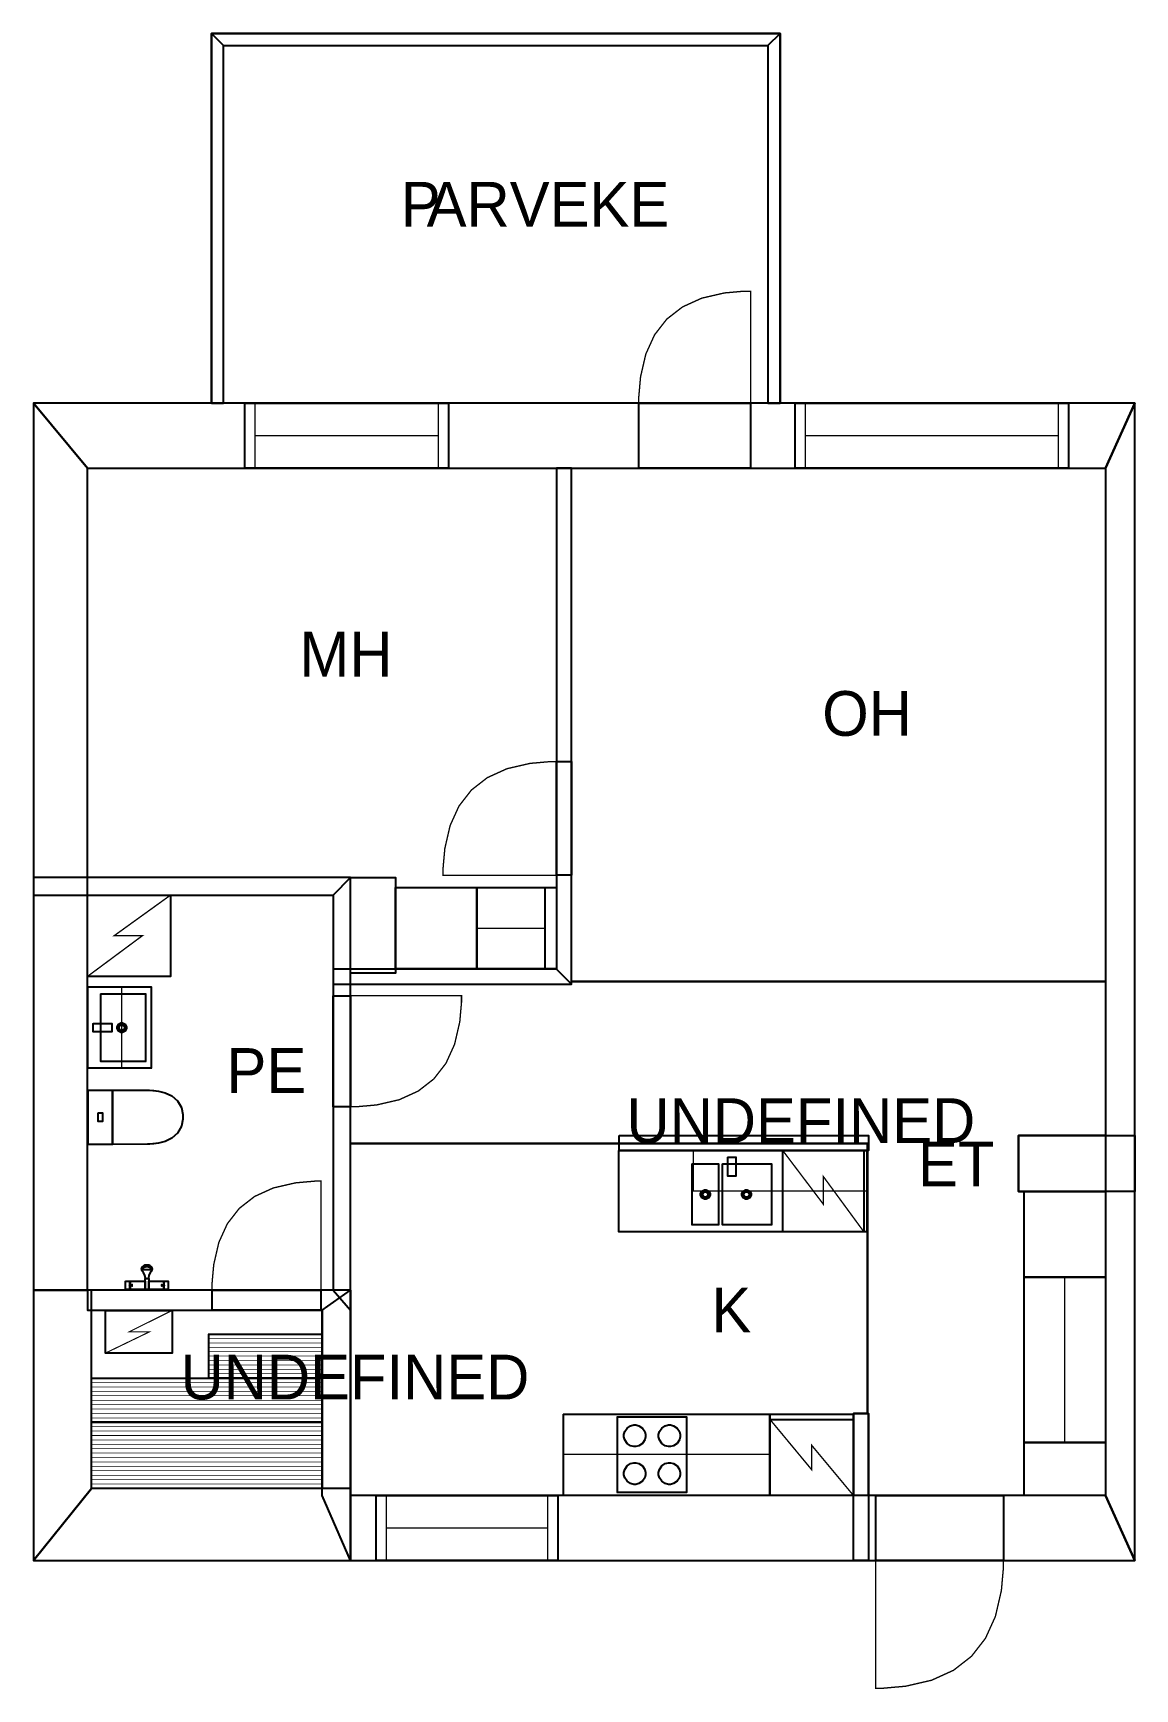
# Model space of a CAD drawing. Extents: x 2.2 to 10.7, y 0 to 12.7.
import ezdxf

# ---------------------------------------------------------------- set-up
doc = ezdxf.new("R2010")
doc.units = 0
doc.layers.get('0').update_dxf_attribs({"linetype": 'CONTINUOUS'})

msp = doc.modelspace()

# ---------------------------------------------------------------- linework, layer by layer
at = {"color": 0}
for points, const_width in [([(3.68614, 9.88542), (3.68614, 12.6328), (3.59239, 12.7266), (3.59239, 9.88542), (3.68614, 9.88542)], 0.00208), ([(7.87104, 12.6328), (7.87104, 9.88542), (7.96479, 9.88542), (7.96479, 12.7266), (7.87104, 12.6328)], 0.00208), ([(3.68614, 12.6328), (7.87104, 12.6328), (7.96479, 12.7266), (3.59239, 12.7266), (3.68614, 12.6328)], 0.00208), ([(3.59239, 12.7266), (7.96479, 12.7266), (7.96479, 9.88542), (3.59239, 9.88542), (3.59239, 12.7266)], 0.00208), ([(6.87815, 9.88542), (6.87815, 9.93582), (6.89154, 10.087), (6.93186, 10.2616), (6.99903, 10.4094), (7.09304, 10.5303), (7.21397, 10.6243), (7.36171, 10.6915), (7.53635, 10.7318), (7.6875, 10.7452), (7.7379, 10.7452), (7.7379, 9.88542), (6.87815, 9.88542)], 0.01042), ([(10.6903, 9.88542), (2.22385, 9.88542), (2.63917, 9.38542), (10.4654, 9.38542), (10.6903, 9.88542)], 0.00208), ([(2.22385, 9.88542), (2.22385, 3.06603), (2.63917, 3.06603), (2.63917, 9.38542), (2.22385, 9.88542)], 0.00208), ([(3.84831, 9.88542), (5.4145, 9.88542), (5.4145, 9.38542), (3.84831, 9.38542), (3.84831, 9.88542)], 0.01042), ([(3.84831, 9.88542), (5.4145, 9.88542), (5.4145, 9.38542), (3.84831, 9.38542), (3.84831, 9.88542)], 0.01042), ([(6.87815, 9.88542), (7.73801, 9.88542), (7.73801, 9.38542), (6.87815, 9.38542), (6.87815, 9.88542)], 0.01042), ([(6.87815, 9.88542), (7.73801, 9.88542), (7.73801, 9.38542), (6.87815, 9.38542), (6.87815, 9.88542)], 0.01042), ([(8.07915, 9.88542), (10.1809, 9.88542), (10.1809, 9.38542), (8.07915, 9.38542), (8.07915, 9.88542)], 0.01042), ([(8.07915, 9.88542), (10.1809, 9.88542), (10.1809, 9.38542), (8.07915, 9.38542), (8.07915, 9.88542)], 0.01042), ([(10.6903, 0.98665), (10.6903, 9.88542), (10.4654, 9.38542), (10.4654, 1.48665), (10.6903, 0.98665)], 0.00208), ([(6.36094, 5.41906), (6.36094, 9.38542), (6.24636, 9.38542), (6.24636, 5.53364), (6.36094, 5.41906)], 0.00208), ([(6.24636, 7.12885), (6.19515, 7.12885), (6.04167, 7.11524), (5.86426, 7.07428), (5.71414, 7.00608), (5.59136, 6.91054), (5.49582, 6.78771), (5.42757, 6.63764), (5.38667, 6.46024), (5.37304, 6.30675), (5.37304, 6.25553), (6.24636, 6.25553), (6.24636, 7.12885)], 0.01042), ([(6.24636, 7.12885), (6.36094, 7.12885), (6.36094, 6.25553), (6.24636, 6.25553), (6.24636, 7.12885)], 0.01042), ([(6.24636, 7.12885), (6.36094, 7.12885), (6.36094, 6.25553), (6.24636, 6.25553), (6.24636, 7.12885)], 0.01042), ([(2.22385, 6.10303), (4.5275, 6.10303), (4.66292, 6.23844), (2.22385, 6.23844), (2.22385, 6.10303)], 0.00208), ([(4.5275, 6.10303), (4.5275, 3.06603), (4.66292, 2.91103), (4.66292, 6.23844), (4.5275, 6.10303)], 0.00208), ([(5.00863, 6.16092), (5.63363, 6.16092), (5.63363, 5.53592), (5.00863, 5.53592), (5.00863, 6.16092)], 0.01042), ([(5.63368, 6.16092), (6.15474, 6.16092), (6.15474, 5.53592), (5.63368, 5.53592), (5.63368, 6.16092)], 0.01042), ([(6.15761, 6.16092), (6.24631, 6.16092), (6.24631, 5.53592), (6.15761, 5.53592), (6.15761, 6.16092)], 0.00887), ([(2.64019, 6.10297), (2.64019, 5.47797), (3.27701, 5.47797), (3.27701, 6.10297), (2.64019, 6.10297)], 0.01042), ([(4.5275, 5.41906), (6.36094, 5.41906), (6.24636, 5.53364), (4.5275, 5.53364), (4.5275, 5.41906)], 0.00208), ([(2.64144, 5.39638), (2.64144, 4.77138), (3.12967, 4.77138), (3.12967, 5.39638), (2.64144, 5.39638)], 0.01042), ([(2.64372, 5.39638), (2.64372, 4.77138), (2.90289, 4.77138), (2.90289, 5.39638), (2.64372, 5.39638)], 0.01042), ([(2.74251, 5.34429), (2.74251, 4.82346), (3.08653, 4.82346), (3.08653, 5.34429), (2.74251, 5.34429)], 0.01042), ([(4.5275, 5.32856), (4.66292, 5.32856), (4.66292, 4.47635), (4.5275, 4.47635), (4.5275, 5.32856)], 0.01042), ([(4.5275, 5.32856), (4.66292, 5.32856), (4.66292, 4.47635), (4.5275, 4.47635), (4.5275, 5.32856)], 0.01042), ([(4.66292, 4.47635), (4.71283, 4.47635), (4.86263, 4.48969), (5.03575, 4.52962), (5.18218, 4.59619), (5.30203, 4.6894), (5.39524, 4.80925), (5.46181, 4.95574), (5.50174, 5.12885), (5.51508, 5.27865), (5.51508, 5.32856), (4.66292, 5.32856), (4.66292, 4.47635)], 0.01042), ([(2.68218, 5.11513), (2.68218, 5.05263), (2.82801, 5.05263), (2.82801, 5.11513), (2.68218, 5.11513)], 0.01042), ([(2.90349, 5.12033), (2.90989, 5.12033), (2.92925, 5.10969), (2.93994, 5.09033), (2.93994, 5.08388), (2.93994, 5.07747), (2.92925, 5.05811), (2.90989, 5.04742), (2.90349, 5.04742), (2.89703, 5.04742), (2.87765, 5.05811), (2.86703, 5.07747), (2.86703, 5.08388), (2.86703, 5.09033), (2.87765, 5.10969), (2.89703, 5.12033), (2.90349, 5.12033)], 0.00833), ([(2.90349, 5.10471), (2.90713, 5.10471), (2.91818, 5.09864), (2.92432, 5.08757), (2.92432, 5.08388), (2.92432, 5.08024), (2.91818, 5.06917), (2.90713, 5.06304), (2.90349, 5.06304), (2.89979, 5.06304), (2.88872, 5.06917), (2.88265, 5.08024), (2.88265, 5.08388), (2.88265, 5.08757), (2.88872, 5.09864), (2.89979, 5.10471), (2.90349, 5.10471)], 0.00833), ([(2.64438, 4.60335), (2.64438, 4.18679), (2.83165, 4.18679), (2.83165, 4.60335), (2.64438, 4.60335)], 0.01042), ([(3.09999, 4.60335), (3.09999, 4.60335), (3.11171, 4.60346), (3.14268, 4.60183), (3.18653, 4.59571), (3.23676, 4.58231), (3.28694, 4.55875), (3.33078, 4.52229), (3.36176, 4.47011), (3.37354, 4.41704), (3.37354, 4.39936), (3.37354, 4.38108), (3.36176, 4.32622), (3.33078, 4.27219), (3.28694, 4.23438), (3.23676, 4.2099), (3.18653, 4.1959), (3.14268, 4.18951), (3.11171, 4.18778), (3.09999, 4.18782), (3.09999, 4.18782), (2.83165, 4.18679), (2.83165, 4.60335), (3.09999, 4.60335)], 0.01042), ([(2.72222, 4.42822), (2.72222, 4.36199), (2.75379, 4.36199), (2.75379, 4.42822), (2.72222, 4.42822)], 0.01042), ([(6.72592, 4.2545), (8.64344, 4.2545), (8.64344, 4.13992), (6.72592, 4.13992), (6.72592, 4.2545)], 0.00208), ([(9.79665, 4.2545), (10.6903, 4.2545), (10.6903, 3.82383), (9.79665, 3.82383), (9.79665, 4.2545)], 0.00208), ([(6.72499, 4.13992), (8.62999, 4.13992), (8.62999, 3.51492), (6.72499, 3.51492), (6.72499, 4.13992)], 0.01042), ([(7.29699, 4.13992), (8.62999, 4.13992), (8.62999, 3.82742), (7.29699, 3.82742), (7.29699, 4.13992)], 0.01042), ([(7.56282, 4.08892), (7.62532, 4.08892), (7.62532, 3.94308), (7.56282, 3.94308), (7.56282, 4.08892)], 0.01042), ([(7.98421, 4.13992), (8.60921, 4.13992), (8.60921, 3.51492), (7.98421, 3.51492), (7.98421, 4.13992)], 0.01042), ([(7.28771, 4.03683), (7.49149, 4.03683), (7.49149, 3.56808), (7.28771, 3.56808), (7.28771, 4.03683)], 0.01042), ([(7.52208, 4.03575), (7.89908, 4.03575), (7.89908, 3.567), (7.52208, 3.567), (7.52208, 4.03575)], 0.01042), ([(3.597, 3.06603), (3.597, 3.11513), (3.61008, 3.26243), (3.64936, 3.43261), (3.71479, 3.57661), (3.80643, 3.69444), (3.92421, 3.78608), (4.06819, 3.85151), (4.23839, 3.89079), (4.38569, 3.90386), (4.43479, 3.90386), (4.43479, 3.06603), (3.597, 3.06603)], 0.01042), ([(7.42611, 3.80138), (7.42611, 3.79497), (7.41542, 3.77561), (7.39606, 3.76492), (7.38965, 3.76492), (7.38319, 3.76492), (7.36382, 3.77561), (7.35319, 3.79497), (7.35319, 3.80138), (7.35319, 3.80783), (7.36382, 3.82721), (7.38319, 3.83783), (7.38965, 3.83783), (7.39606, 3.83783), (7.41542, 3.82721), (7.42611, 3.80783), (7.42611, 3.80138)], 0.00833), ([(7.41049, 3.80138), (7.41049, 3.79775), (7.40435, 3.78668), (7.39328, 3.78054), (7.38965, 3.78054), (7.38596, 3.78054), (7.37489, 3.78668), (7.36882, 3.79775), (7.36882, 3.80138), (7.36882, 3.80507), (7.37489, 3.81614), (7.38596, 3.82221), (7.38965, 3.82221), (7.39328, 3.82221), (7.40435, 3.81614), (7.41049, 3.80507), (7.41049, 3.80138)], 0.00833), ([(7.74192, 3.80138), (7.74192, 3.79497), (7.73122, 3.77561), (7.71186, 3.76492), (7.70546, 3.76492), (7.699, 3.76492), (7.67964, 3.77561), (7.669, 3.79497), (7.669, 3.80138), (7.669, 3.80783), (7.67964, 3.82721), (7.699, 3.83783), (7.70546, 3.83783), (7.71186, 3.83783), (7.73122, 3.82721), (7.74192, 3.80783), (7.74192, 3.80138)], 0.00833), ([(7.72629, 3.80138), (7.72629, 3.79775), (7.72017, 3.78668), (7.7091, 3.78054), (7.70546, 3.78054), (7.70176, 3.78054), (7.69069, 3.78668), (7.68463, 3.79775), (7.68463, 3.80138), (7.68463, 3.80507), (7.69069, 3.81614), (7.70176, 3.82221), (7.70546, 3.82221), (7.7091, 3.82221), (7.72017, 3.81614), (7.72629, 3.80507), (7.72629, 3.80138)], 0.00833), ([(9.84039, 3.82389), (9.84039, 3.16536), (10.4654, 3.16536), (10.4654, 3.82389), (9.84039, 3.82389)], 0.01042), ([(2.22385, 3.06603), (2.22385, 0.98665), (2.67008, 1.54075), (2.67008, 3.06603), (2.22385, 3.06603)], 0.00208), ([(4.66292, 3.06603), (2.63917, 3.06603), (2.63917, 2.91103), (4.4451, 2.91103), (4.66292, 3.06603)], 0.00208), ([(2.9311, 3.13476), (2.96653, 3.13476), (2.96653, 3.07124), (2.9311, 3.07124), (2.9311, 3.13476)], 0.01042), ([(2.96653, 3.10351), (2.96972, 3.10232), (2.97939, 3.09847), (2.98215, 3.09728), (2.98215, 3.09728), (2.98215, 3.09874), (2.98215, 3.10303), (2.98215, 3.10732), (2.98215, 3.10872), (2.98215, 3.10872), (2.97976, 3.10807), (2.96978, 3.10471), (2.96653, 3.10351)], 0.01042), ([(2.9655, 3.13476), (3.08214, 3.13476), (3.08214, 3.07124), (2.9655, 3.07124), (2.9655, 3.13476)], 0.01042), ([(3.11025, 3.07124), (3.08214, 3.07124), (3.08214, 3.15457), (3.08914, 3.15457), (3.10493, 3.15457), (3.11025, 3.15457), (3.11025, 3.13374), (3.11025, 3.08686), (3.11025, 3.07124)], 0.01042), ([(3.11025, 3.13476), (3.22694, 3.13476), (3.22694, 3.07124), (3.11025, 3.07124), (3.11025, 3.13476)], 0.01042), ([(3.22694, 3.10351), (3.22368, 3.10232), (3.21403, 3.09847), (3.21132, 3.09728), (3.21132, 3.09728), (3.21132, 3.09874), (3.21132, 3.10303), (3.21132, 3.10732), (3.21132, 3.10872), (3.21132, 3.10872), (3.21365, 3.10807), (3.22364, 3.10471), (3.22694, 3.10351)], 0.01042), ([(3.22694, 3.13476), (3.26025, 3.13476), (3.26025, 3.07124), (3.22694, 3.07124), (3.22694, 3.13476)], 0.01042), ([(3.597, 3.06603), (4.43479, 3.06603), (4.43479, 2.91103), (3.597, 2.91103), (3.597, 3.06603)], 0.01042), ([(3.597, 3.06603), (4.43479, 3.06603), (4.43479, 2.91103), (3.597, 2.91103), (3.597, 3.06603)], 0.01042), ([(4.66292, 3.06603), (4.66292, 0.98665), (4.4451, 1.48665), (4.4451, 2.91103), (4.66292, 3.06603)], 0.00208), ([(9.84039, 3.16542), (9.84039, 1.89529), (10.4654, 1.89529), (10.4654, 3.16542), (9.84039, 3.16542)], 0.01042), ([(2.77821, 2.90972), (3.29015, 2.90972), (3.29015, 2.58225), (2.77821, 2.58225), (2.77821, 2.90972)], 0.00853), ([(3.57194, 2.72846), (4.44499, 2.72846), (4.44499, 2.38938), (3.57194, 2.38938), (3.57194, 2.72846)], 0.01042), ([(2.67008, 2.38938), (4.44499, 2.38938), (4.44499, 2.05035), (2.67008, 2.05035), (2.67008, 2.38938)], 0.01042), ([(2.67008, 2.05029), (4.44499, 2.05029), (4.44499, 1.54172), (2.67008, 1.54172), (2.67008, 2.05029)], 0.01042), ([(6.29981, 2.11367), (7.88553, 2.11367), (7.88553, 1.48867), (6.29981, 1.48867), (6.29981, 2.11367)], 0.01042), ([(6.71386, 2.09283), (7.24468, 2.09283), (7.24468, 1.5095), (6.71386, 1.5095), (6.71386, 2.09283)], 0.01042), ([(7.88558, 2.11187), (8.52886, 2.11187), (8.52886, 1.48688), (7.88558, 1.48688), (7.88558, 2.11187)], 0.01072), ([(7.88558, 2.11187), (8.52886, 2.11187), (8.52886, 2.07021), (7.88558, 2.07021), (7.88558, 2.11187)], 0.01072), ([(8.52886, 2.1174), (8.64344, 2.1174), (8.64344, 0.98665), (8.52886, 0.98665), (8.52886, 2.1174)], 0.00208), ([(6.76372, 1.947), (6.76372, 1.95514), (6.77024, 1.97944), (6.78814, 2.00592), (6.81461, 2.02382), (6.83892, 2.03033), (6.84706, 2.03033), (6.85514, 2.03033), (6.87944, 2.02382), (6.90597, 2.00592), (6.92383, 1.97944), (6.93039, 1.95514), (6.93039, 1.947), (6.93039, 1.93892), (6.92383, 1.91461), (6.90597, 1.88807), (6.87944, 1.87022), (6.85514, 1.86367), (6.84706, 1.86367), (6.83892, 1.86367), (6.81461, 1.87022), (6.78814, 1.88807), (6.77024, 1.91461), (6.76372, 1.93892), (6.76372, 1.947)], 0.01042), ([(7.03, 1.947), (7.03, 1.95514), (7.03651, 1.97944), (7.05442, 2.00592), (7.08089, 2.02382), (7.10519, 2.03033), (7.11333, 2.03033), (7.12142, 2.03033), (7.14578, 2.02382), (7.17225, 2.00592), (7.19011, 1.97944), (7.19667, 1.95514), (7.19667, 1.947), (7.19667, 1.93892), (7.19011, 1.91461), (7.17225, 1.88807), (7.14578, 1.87022), (7.12142, 1.86367), (7.11333, 1.86367), (7.10519, 1.86367), (7.08089, 1.87022), (7.05442, 1.88807), (7.03651, 1.91461), (7.03, 1.93892), (7.03, 1.947)], 0.01042), ([(6.29986, 1.80311), (7.88183, 1.80311), (7.88183, 1.49061), (6.29986, 1.49061), (6.29986, 1.80311)], 0.01042), ([(9.84039, 1.89529), (9.84039, 1.48622), (10.4654, 1.48622), (10.4654, 1.89529), (9.84039, 1.89529)], 0.01042), ([(6.76372, 1.65533), (6.76372, 1.66347), (6.77024, 1.68778), (6.78814, 1.71425), (6.81461, 1.73215), (6.83892, 1.73867), (6.84706, 1.73867), (6.85514, 1.73867), (6.87944, 1.73215), (6.90597, 1.71425), (6.92383, 1.68778), (6.93039, 1.66347), (6.93039, 1.65533), (6.93039, 1.64725), (6.92383, 1.62294), (6.90597, 1.5964), (6.87944, 1.57856), (6.85514, 1.572), (6.84706, 1.572), (6.83892, 1.572), (6.81461, 1.57856), (6.78814, 1.5964), (6.77024, 1.62294), (6.76372, 1.64725), (6.76372, 1.65533)], 0.01042), ([(7.03, 1.65533), (7.03, 1.66347), (7.03651, 1.68778), (7.05442, 1.71425), (7.08089, 1.73215), (7.10519, 1.73867), (7.11333, 1.73867), (7.12142, 1.73867), (7.14578, 1.73215), (7.17225, 1.71425), (7.19011, 1.68778), (7.19667, 1.66347), (7.19667, 1.65533), (7.19667, 1.64725), (7.19011, 1.62294), (7.17225, 1.5964), (7.14578, 1.57856), (7.12142, 1.572), (7.11333, 1.572), (7.10519, 1.572), (7.08089, 1.57856), (7.05442, 1.5964), (7.03651, 1.62294), (7.03, 1.64725), (7.03, 1.65533)], 0.01042), ([(2.22385, 0.98665), (4.66292, 0.98665), (4.66292, 1.54075), (2.67008, 1.54075), (2.22385, 0.98665)], 0.00208), ([(4.66292, 0.98665), (10.6903, 0.98665), (10.4654, 1.48665), (4.66292, 1.48665), (4.66292, 0.98665)], 0.00208), ([(4.85883, 1.48665), (6.25532, 1.48665), (6.25532, 0.98665), (4.85883, 0.98665), (4.85883, 1.48665)], 0.01042), ([(4.85883, 1.48665), (6.25532, 1.48665), (6.25532, 0.98665), (4.85883, 0.98665), (4.85883, 1.48665)], 0.01042), ([(8.70008, 1.48665), (9.68083, 1.48665), (9.68083, 0.98665), (8.70008, 0.98665), (8.70008, 1.48665)], 0.01042), ([(8.70008, 1.48665), (9.68083, 1.48665), (9.68083, 0.98665), (8.70008, 0.98665), (8.70008, 1.48665)], 0.01042), ([(9.68083, 0.98665), (9.68083, 0.9292), (9.66547, 0.75684), (9.61951, 0.55767), (9.54292, 0.38911), (9.43565, 0.25119), (9.29775, 0.14394), (9.12918, 0.06733), (8.93001, 0.02138), (8.75765, 0.00602), (8.70019, 0.00602), (8.70019, 0.98665), (9.68083, 0.98665)], 0.01042)]:
    msp.add_lwpolyline(points, close=True, dxfattribs=dict(at, const_width=const_width))
at = {"color": 7}
for points in [[(3.59239, 12.7266), (7.96479, 12.7266), (7.96479, 9.88542), (3.59239, 9.88542), (3.59239, 12.7266)], [(3.68614, 9.88542), (3.68614, 12.6328), (3.59239, 12.7266), (3.59239, 9.88542), (3.68614, 9.88542)], [(3.68614, 12.6328), (7.87104, 12.6328), (7.96479, 12.7266), (3.59239, 12.7266), (3.68614, 12.6328)], [(7.87104, 12.6328), (7.87104, 9.88542), (7.96479, 9.88542), (7.96479, 12.7266), (7.87104, 12.6328)], [(3.84831, 9.88542), (5.4145, 9.88542), (5.4145, 9.38542), (3.84831, 9.38542), (3.84831, 9.88542)], [(3.84831, 9.88542), (5.4145, 9.88542), (5.4145, 9.38542), (3.84831, 9.38542), (3.84831, 9.88542)], [(6.87815, 9.88542), (7.73801, 9.88542), (7.73801, 9.38542), (6.87815, 9.38542), (6.87815, 9.88542)], [(6.87815, 9.88542), (7.73801, 9.88542), (7.73801, 9.38542), (6.87815, 9.38542), (6.87815, 9.88542)], [(8.07915, 9.88542), (10.1809, 9.88542), (10.1809, 9.38542), (8.07915, 9.38542), (8.07915, 9.88542)], [(8.07915, 9.88542), (10.1809, 9.88542), (10.1809, 9.38542), (8.07915, 9.38542), (8.07915, 9.88542)], [(6.24636, 5.53364), (4.66292, 5.53364), (4.66292, 6.23844), (2.63917, 6.23844), (2.63917, 9.38542), (6.24636, 9.38542), (6.24636, 5.53364)], [(6.36094, 9.38542), (10.4654, 9.38542), (10.4654, 5.43832), (6.36094, 5.43832), (6.36094, 9.38542)], [(6.24636, 7.12885), (6.36094, 7.12885), (6.36094, 6.25553), (6.24636, 6.25553), (6.24636, 7.12885)], [(6.24636, 7.12885), (6.36094, 7.12885), (6.36094, 6.25553), (6.24636, 6.25553), (6.24636, 7.12885)], [(5.00863, 6.16092), (5.63363, 6.16092), (5.63363, 5.53592), (5.00863, 5.53592), (5.00863, 6.16092)], [(5.63368, 6.16092), (6.15474, 6.16092), (6.15474, 5.53592), (5.63368, 5.53592), (5.63368, 6.16092)], [(6.15761, 6.16092), (6.24631, 6.16092), (6.24631, 5.53592), (6.15761, 5.53592), (6.15761, 6.16092)], [(2.63917, 6.10303), (4.5275, 6.10303), (4.5275, 3.06603), (2.63917, 3.06603), (2.63917, 6.10303)], [(2.64019, 6.10297), (3.27701, 6.10297), (3.27701, 5.47797), (2.64019, 5.47797), (2.64019, 6.10297)], [(2.64144, 5.39638), (3.12967, 5.39638), (3.12967, 4.77138), (2.64144, 4.77138), (2.64144, 5.39638)], [(10.4654, 4.2545), (9.79665, 4.2545), (9.79665, 3.82383), (10.4654, 3.82383), (10.4654, 1.48665), (8.64344, 1.48665), (8.64344, 2.1174), (8.63732, 2.1174), (8.63732, 4.19249), (4.66292, 4.19249), (4.66292, 5.41906), (6.36094, 5.41906), (6.36094, 5.43832), (10.4654, 5.43832), (10.4654, 4.2545)], [(2.74251, 5.34429), (3.08653, 5.34429), (3.08653, 4.82346), (2.74251, 4.82346), (2.74251, 5.34429)], [(4.5275, 5.32856), (4.66292, 5.32856), (4.66292, 4.47635), (4.5275, 4.47635), (4.5275, 5.32856)], [(4.5275, 5.32856), (4.66292, 5.32856), (4.66292, 4.47635), (4.5275, 4.47635), (4.5275, 5.32856)], [(2.68218, 5.11513), (2.82801, 5.11513), (2.82801, 5.05263), (2.68218, 5.05263), (2.68218, 5.11513)], [(2.90349, 5.12033), (2.90989, 5.12033), (2.92925, 5.10969), (2.93994, 5.09033), (2.93994, 5.08388), (2.93994, 5.07747), (2.92925, 5.05811), (2.90989, 5.04742), (2.90349, 5.04742), (2.89703, 5.04742), (2.87765, 5.05811), (2.86703, 5.07747), (2.86703, 5.08388), (2.86703, 5.09033), (2.87765, 5.10969), (2.89703, 5.12033), (2.90349, 5.12033)], [(2.90349, 5.10471), (2.90713, 5.10471), (2.91818, 5.09864), (2.92432, 5.08757), (2.92432, 5.08388), (2.92432, 5.08024), (2.91818, 5.06917), (2.90713, 5.06304), (2.90349, 5.06304), (2.89979, 5.06304), (2.88872, 5.06917), (2.88265, 5.08024), (2.88265, 5.08388), (2.88265, 5.08757), (2.88872, 5.09864), (2.89979, 5.10471), (2.90349, 5.10471)], [(2.64438, 4.60335), (2.83165, 4.60335), (2.83165, 4.18679), (2.64438, 4.18679), (2.64438, 4.60335)], [(3.09999, 4.60335), (3.09999, 4.60335), (3.11171, 4.60346), (3.14268, 4.60183), (3.18653, 4.59571), (3.23676, 4.58231), (3.28694, 4.55875), (3.33078, 4.52229), (3.36176, 4.47011), (3.37354, 4.41704), (3.37354, 4.39936), (3.37354, 4.38108), (3.36176, 4.32622), (3.33078, 4.27219), (3.28694, 4.23438), (3.23676, 4.2099), (3.18653, 4.1959), (3.14268, 4.18951), (3.11171, 4.18778), (3.09999, 4.18782), (3.09999, 4.18782), (2.83165, 4.18679), (2.83165, 4.60335), (3.09999, 4.60335)], [(2.72222, 4.42822), (2.75379, 4.42822), (2.75379, 4.36199), (2.72222, 4.36199), (2.72222, 4.42822)], [(6.72592, 4.2545), (8.64344, 4.2545), (8.64344, 4.13992), (6.72592, 4.13992), (6.72592, 4.2545)], [(8.63732, 2.1174), (8.52886, 2.1174), (8.52886, 1.48665), (4.66292, 1.48665), (4.66292, 4.19249), (8.63732, 4.19249), (8.63732, 2.1174)], [(6.72499, 4.13992), (8.62999, 4.13992), (8.62999, 3.51492), (6.72499, 3.51492), (6.72499, 4.13992)], [(7.56282, 4.08892), (7.62532, 4.08892), (7.62532, 3.94308), (7.56282, 3.94308), (7.56282, 4.08892)], [(7.98421, 4.13992), (8.60921, 4.13992), (8.60921, 3.51492), (7.98421, 3.51492), (7.98421, 4.13992)], [(7.28771, 4.03683), (7.49149, 4.03683), (7.49149, 3.56808), (7.28771, 3.56808), (7.28771, 4.03683)], [(7.52208, 4.03575), (7.89908, 4.03575), (7.89908, 3.567), (7.52208, 3.567), (7.52208, 4.03575)], [(7.42611, 3.80138), (7.42611, 3.79497), (7.41542, 3.77561), (7.39606, 3.76492), (7.38965, 3.76492), (7.38319, 3.76492), (7.36382, 3.77561), (7.35319, 3.79497), (7.35319, 3.80138), (7.35319, 3.80783), (7.36382, 3.82721), (7.38319, 3.83783), (7.38965, 3.83783), (7.39606, 3.83783), (7.41542, 3.82721), (7.42611, 3.80783), (7.42611, 3.80138)], [(7.41049, 3.80138), (7.41049, 3.79775), (7.40435, 3.78668), (7.39328, 3.78054), (7.38965, 3.78054), (7.38596, 3.78054), (7.37489, 3.78668), (7.36882, 3.79775), (7.36882, 3.80138), (7.36882, 3.80507), (7.37489, 3.81614), (7.38596, 3.82221), (7.38965, 3.82221), (7.39328, 3.82221), (7.40435, 3.81614), (7.41049, 3.80507), (7.41049, 3.80138)], [(7.74192, 3.80138), (7.74192, 3.79497), (7.73122, 3.77561), (7.71186, 3.76492), (7.70546, 3.76492), (7.699, 3.76492), (7.67964, 3.77561), (7.669, 3.79497), (7.669, 3.80138), (7.669, 3.80783), (7.67964, 3.82721), (7.699, 3.83783), (7.70546, 3.83783), (7.71186, 3.83783), (7.73122, 3.82721), (7.74192, 3.80783), (7.74192, 3.80138)], [(7.72629, 3.80138), (7.72629, 3.79775), (7.72017, 3.78668), (7.7091, 3.78054), (7.70546, 3.78054), (7.70176, 3.78054), (7.69069, 3.78668), (7.68463, 3.79775), (7.68463, 3.80138), (7.68463, 3.80507), (7.69069, 3.81614), (7.70176, 3.82221), (7.70546, 3.82221), (7.7091, 3.82221), (7.72017, 3.81614), (7.72629, 3.80507), (7.72629, 3.80138)], [(9.84039, 3.82389), (10.4654, 3.82389), (10.4654, 3.16536), (9.84039, 3.16536), (9.84039, 3.82389)], [(3.11025, 3.15457), (3.11025, 3.16092), (3.11388, 3.17985), (3.12381, 3.20226), (3.12696, 3.20665), (3.12799, 3.20822), (3.13813, 3.22282), (3.1384, 3.22433), (3.13889, 3.22721), (3.13471, 3.24382), (3.11806, 3.25667), (3.11236, 3.25771), (3.11106, 3.25797), (3.0995, 3.25874), (3.09571, 3.25874), (3.09674, 3.25874), (3.09256, 3.25874), (3.08137, 3.25797), (3.08008, 3.25771), (3.07433, 3.25667), (3.05761, 3.24382), (3.0535, 3.22721), (3.05404, 3.22433), (3.05425, 3.22282), (3.0644, 3.20822), (3.06549, 3.20665), (3.06858, 3.20226), (3.07844, 3.17985), (3.08214, 3.16092), (3.08214, 3.15457)], [(3.1384, 3.22542), (3.13813, 3.22597), (3.12625, 3.23611), (3.10249, 3.24517), (3.09463, 3.24517), (3.08838, 3.24496), (3.06569, 3.23574), (3.05453, 3.22597), (3.05404, 3.22542)], [(2.9311, 3.13476), (2.96653, 3.13476), (2.96653, 3.07124), (2.9311, 3.07124), (2.9311, 3.13476)], [(2.9655, 3.13476), (3.08214, 3.13476), (3.08214, 3.07124), (2.9655, 3.07124), (2.9655, 3.13476)], [(2.96653, 3.10351), (2.96972, 3.10232), (2.97939, 3.09847), (2.98215, 3.09728), (2.98215, 3.09728), (2.98215, 3.09874), (2.98215, 3.10303), (2.98215, 3.10732), (2.98215, 3.10872), (2.98215, 3.10872), (2.97976, 3.10807), (2.96978, 3.10471), (2.96653, 3.10351)], [(3.11025, 3.07124), (3.08214, 3.07124), (3.08214, 3.15457), (3.08914, 3.15457), (3.10493, 3.15457), (3.11025, 3.15457), (3.11025, 3.13374), (3.11025, 3.08686), (3.11025, 3.07124)], [(3.11025, 3.13476), (3.22694, 3.13476), (3.22694, 3.07124), (3.11025, 3.07124), (3.11025, 3.13476)], [(3.22694, 3.10351), (3.22368, 3.10232), (3.21403, 3.09847), (3.21132, 3.09728), (3.21132, 3.09728), (3.21132, 3.09874), (3.21132, 3.10303), (3.21132, 3.10732), (3.21132, 3.10872), (3.21132, 3.10872), (3.21365, 3.10807), (3.22364, 3.10471), (3.22694, 3.10351)], [(3.22694, 3.13476), (3.26025, 3.13476), (3.26025, 3.07124), (3.22694, 3.07124), (3.22694, 3.13476)], [(3.597, 3.06603), (4.43479, 3.06603), (4.43479, 2.91103), (3.597, 2.91103), (3.597, 3.06603)], [(3.597, 3.06603), (4.43479, 3.06603), (4.43479, 2.91103), (3.597, 2.91103), (3.597, 3.06603)], [(9.84039, 3.16542), (10.4654, 3.16542), (10.4654, 1.89529), (9.84039, 1.89529), (9.84039, 3.16542)], [(2.67008, 2.91103), (4.4451, 2.91103), (4.4451, 1.54075), (2.67008, 1.54075), (2.67008, 2.91103)], [(2.77821, 2.90972), (3.29015, 2.90972), (3.29015, 2.58225), (2.77821, 2.58225), (2.77821, 2.90972)], [(3.57194, 2.72846), (4.44499, 2.72846), (4.44499, 2.38938), (3.57194, 2.38938), (3.57194, 2.72846)], [(2.67008, 2.38938), (4.44499, 2.38938), (4.44499, 2.05035), (2.67008, 2.05035), (2.67008, 2.38938)], [(2.67008, 2.05029), (4.44499, 2.05029), (4.44499, 1.54172), (2.67008, 1.54172), (2.67008, 2.05029)], [(6.29981, 2.11367), (7.88553, 2.11367), (7.88553, 1.48867), (6.29981, 1.48867), (6.29981, 2.11367)], [(6.71386, 2.09283), (7.24468, 2.09283), (7.24468, 1.5095), (6.71386, 1.5095), (6.71386, 2.09283)], [(7.88558, 2.11187), (8.52886, 2.11187), (8.52886, 1.48688), (7.88558, 1.48688), (7.88558, 2.11187)], [(7.88558, 2.11187), (8.52886, 2.11187), (8.52886, 2.07021), (7.88558, 2.07021), (7.88558, 2.11187)], [(6.76372, 1.947), (6.76372, 1.95514), (6.77024, 1.97944), (6.78814, 2.00592), (6.81461, 2.02382), (6.83892, 2.03033), (6.84706, 2.03033), (6.85514, 2.03033), (6.87944, 2.02382), (6.90597, 2.00592), (6.92383, 1.97944), (6.93039, 1.95514), (6.93039, 1.947), (6.93039, 1.93892), (6.92383, 1.91461), (6.90597, 1.88807), (6.87944, 1.87022), (6.85514, 1.86367), (6.84706, 1.86367), (6.83892, 1.86367), (6.81461, 1.87022), (6.78814, 1.88807), (6.77024, 1.91461), (6.76372, 1.93892), (6.76372, 1.947)], [(7.03, 1.947), (7.03, 1.95514), (7.03651, 1.97944), (7.05442, 2.00592), (7.08089, 2.02382), (7.10519, 2.03033), (7.11333, 2.03033), (7.12142, 2.03033), (7.14578, 2.02382), (7.17225, 2.00592), (7.19011, 1.97944), (7.19667, 1.95514), (7.19667, 1.947), (7.19667, 1.93892), (7.19011, 1.91461), (7.17225, 1.88807), (7.14578, 1.87022), (7.12142, 1.86367), (7.11333, 1.86367), (7.10519, 1.86367), (7.08089, 1.87022), (7.05442, 1.88807), (7.03651, 1.91461), (7.03, 1.93892), (7.03, 1.947)], [(9.84039, 1.89529), (10.4654, 1.89529), (10.4654, 1.48622), (9.84039, 1.48622), (9.84039, 1.89529)], [(6.76372, 1.65533), (6.76372, 1.66347), (6.77024, 1.68778), (6.78814, 1.71425), (6.81461, 1.73215), (6.83892, 1.73867), (6.84706, 1.73867), (6.85514, 1.73867), (6.87944, 1.73215), (6.90597, 1.71425), (6.92383, 1.68778), (6.93039, 1.66347), (6.93039, 1.65533), (6.93039, 1.64725), (6.92383, 1.62294), (6.90597, 1.5964), (6.87944, 1.57856), (6.85514, 1.572), (6.84706, 1.572), (6.83892, 1.572), (6.81461, 1.57856), (6.78814, 1.5964), (6.77024, 1.62294), (6.76372, 1.64725), (6.76372, 1.65533)], [(7.03, 1.65533), (7.03, 1.66347), (7.03651, 1.68778), (7.05442, 1.71425), (7.08089, 1.73215), (7.10519, 1.73867), (7.11333, 1.73867), (7.12142, 1.73867), (7.14578, 1.73215), (7.17225, 1.71425), (7.19011, 1.68778), (7.19667, 1.66347), (7.19667, 1.65533), (7.19667, 1.64725), (7.19011, 1.62294), (7.17225, 1.5964), (7.14578, 1.57856), (7.12142, 1.572), (7.11333, 1.572), (7.10519, 1.572), (7.08089, 1.57856), (7.05442, 1.5964), (7.03651, 1.62294), (7.03, 1.64725), (7.03, 1.65533)], [(4.85883, 1.48665), (6.25532, 1.48665), (6.25532, 0.98665), (4.85883, 0.98665), (4.85883, 1.48665)], [(4.85883, 1.48665), (6.25532, 1.48665), (6.25532, 0.98665), (4.85883, 0.98665), (4.85883, 1.48665)], [(8.70008, 1.48665), (9.68083, 1.48665), (9.68083, 0.98665), (8.70008, 0.98665), (8.70008, 1.48665)], [(8.70008, 1.48665), (9.68083, 1.48665), (9.68083, 0.98665), (8.70008, 0.98665), (8.70008, 1.48665)]]:
    msp.add_lwpolyline(points, close=True, dxfattribs=at)
at = {"color": 0}
for points in [[(10.6903, 9.88542), (2.22385, 9.88542), (2.63917, 9.38542), (10.4654, 9.38542), (10.6903, 9.88542)], [(2.22385, 9.88542), (2.22385, 3.06603), (2.63917, 3.06603), (2.63917, 9.38542), (2.22385, 9.88542)], [(10.6903, 0.98665), (10.6903, 9.88542), (10.4654, 9.38542), (10.4654, 1.48665), (10.6903, 0.98665)], [(6.36094, 5.41906), (6.36094, 9.38542), (6.24636, 9.38542), (6.24636, 5.53364), (6.36094, 5.41906)], [(2.22385, 6.10303), (4.5275, 6.10303), (4.66292, 6.23844), (2.22385, 6.23844), (2.22385, 6.10303)], [(4.5275, 6.10303), (4.5275, 3.06603), (4.66292, 2.91103), (4.66292, 6.23844), (4.5275, 6.10303)], [(4.66292, 6.23844), (5.00863, 6.23844), (5.00863, 5.50353), (4.66292, 5.50353), (4.66292, 6.23844)], [(4.5275, 5.41906), (6.36094, 5.41906), (6.24636, 5.53364), (4.5275, 5.53364), (4.5275, 5.41906)], [(6.72592, 4.2545), (8.64344, 4.2545), (8.64344, 4.13992), (6.72592, 4.13992), (6.72592, 4.2545)], [(9.79665, 4.2545), (10.6903, 4.2545), (10.6903, 3.82383), (9.79665, 3.82383), (9.79665, 4.2545)], [(2.22385, 3.06603), (2.22385, 0.98665), (2.67008, 1.54075), (2.67008, 3.06603), (2.22385, 3.06603)], [(4.66292, 3.06603), (2.63917, 3.06603), (2.63917, 2.91103), (4.4451, 2.91103), (4.66292, 3.06603)], [(4.66292, 3.06603), (4.66292, 0.98665), (4.4451, 1.48665), (4.4451, 2.91103), (4.66292, 3.06603)], [(8.52886, 2.1174), (8.64344, 2.1174), (8.64344, 0.98665), (8.52886, 0.98665), (8.52886, 2.1174)], [(2.22385, 0.98665), (4.66292, 0.98665), (4.66292, 1.54075), (2.67008, 1.54075), (2.22385, 0.98665)], [(4.66292, 0.98665), (10.6903, 0.98665), (10.4654, 1.48665), (4.66292, 1.48665), (4.66292, 0.98665)]]:
    msp.add_lwpolyline(points, close=True, dxfattribs=at)
for points, const_width in [([(3.92649, 9.88542), (3.92649, 9.38542)], 0.01042), ([(5.33632, 9.88542), (5.33632, 9.38542)], 0.01042), ([(8.15728, 9.88542), (8.15728, 9.38542)], 0.01042), ([(10.1028, 9.88542), (10.1028, 9.38542)], 0.01042), ([(5.33632, 9.63542), (3.92649, 9.63542)], 0.01042), ([(10.1028, 9.63542), (8.15728, 9.63542)], 0.01042), ([(2.64019, 5.47797), (3.06261, 5.7915), (2.84608, 5.7915), (3.27701, 6.10194)], 0.01042), ([(7.98421, 4.13992), (8.29775, 3.72537), (8.29775, 3.93788), (8.60812, 3.51492)], 0.01042), ([(3.11025, 3.15457), (3.11025, 3.16092), (3.11388, 3.17985), (3.12381, 3.20226), (3.12696, 3.20665), (3.12799, 3.20822), (3.13813, 3.22282), (3.1384, 3.22433), (3.13889, 3.22721), (3.13471, 3.24382), (3.11806, 3.25667), (3.11236, 3.25771), (3.11106, 3.25797), (3.0995, 3.25874), (3.09571, 3.25874), (3.09674, 3.25874), (3.09256, 3.25874), (3.08137, 3.25797), (3.08008, 3.25771), (3.07433, 3.25667), (3.05761, 3.24382), (3.0535, 3.22721), (3.05404, 3.22433), (3.05425, 3.22282), (3.0644, 3.20822), (3.06549, 3.20665), (3.06858, 3.20226), (3.07844, 3.17985), (3.08214, 3.16092), (3.08214, 3.15457)], 0.01042), ([(3.1384, 3.22542), (3.13813, 3.22597), (3.12625, 3.23611), (3.10249, 3.24517), (3.09463, 3.24517), (3.08838, 3.24496), (3.06569, 3.23574), (3.05453, 3.22597), (3.05404, 3.22542)], 0.01042), ([(2.77821, 2.58225), (3.11697, 2.74599), (2.96083, 2.74599), (3.29015, 2.90972)], 0.00853), ([(8.52886, 1.48688), (8.20719, 1.87332), (8.20719, 1.68582), (7.88558, 2.07335)], 0.01072), ([(4.93701, 0.98671), (4.93701, 1.48671)], 0.01042), ([(6.17714, 0.98671), (6.17714, 1.48671)], 0.01042), ([(4.93701, 1.23671), (6.17714, 1.23671)], 0.01042)]:
    msp.add_lwpolyline(points, dxfattribs=dict(at, const_width=const_width))
at = {"color": 7, "const_width": 0.00208}
for points in [[(6.24636, 5.53364), (4.66292, 5.53364), (4.66292, 6.23844), (2.63917, 6.23844), (2.63917, 9.38542), (6.24636, 9.38542), (6.24636, 5.53364)], [(6.36094, 9.38542), (10.4654, 9.38542), (10.4654, 5.43832), (6.36094, 5.43832), (6.36094, 9.38542)], [(2.63917, 6.10303), (4.5275, 6.10303), (4.5275, 3.06603), (2.63917, 3.06603), (2.63917, 6.10303)], [(10.4654, 4.2545), (9.79665, 4.2545), (9.79665, 3.82383), (10.4654, 3.82383), (10.4654, 1.48665), (8.64344, 1.48665), (8.64344, 2.1174), (8.63732, 2.1174), (8.63732, 4.19249), (4.66292, 4.19249), (4.66292, 5.41906), (6.36094, 5.41906), (6.36094, 5.43832), (10.4654, 5.43832), (10.4654, 4.2545)], [(6.72592, 4.2545), (8.64344, 4.2545), (8.64344, 4.13992), (6.72592, 4.13992), (6.72592, 4.2545)], [(8.63732, 2.1174), (8.52886, 2.1174), (8.52886, 1.48665), (4.66292, 1.48665), (4.66292, 4.19249), (8.63732, 4.19249), (8.63732, 2.1174)], [(2.67008, 2.91103), (4.4451, 2.91103), (4.4451, 1.54075), (2.67008, 1.54075), (2.67008, 2.91103)]]:
    msp.add_lwpolyline(points, close=True, dxfattribs=at)
at = {"color": 253}
for points, const_width in [([(6.15474, 5.84842), (5.63363, 5.84842)], 0.01042), ([(10.1529, 3.16542), (10.1529, 1.89529)], 0.01042), ([(4.44499, 2.6945), (3.57194, 2.6945)], 0.00521), ([(4.44499, 2.66064), (3.57194, 2.66064)], 0.00521), ([(4.44499, 2.62674), (3.57194, 2.62674)], 0.00521), ([(4.44499, 2.59283), (3.57194, 2.59283)], 0.00521), ([(4.44499, 2.55892), (3.57194, 2.55892)], 0.00521), ([(4.44499, 2.52501), (3.57194, 2.52501)], 0.00521), ([(4.44499, 2.4911), (3.57194, 2.4911)], 0.00521), ([(4.44499, 2.45719), (3.57194, 2.45719)], 0.00521), ([(4.44499, 2.42329), (3.57194, 2.42329)], 0.00521), ([(4.44499, 2.35547), (2.67008, 2.35547)], 0.00521), ([(4.44499, 2.32156), (2.67008, 2.32156)], 0.00521), ([(4.44499, 2.28765), (2.67008, 2.28765)], 0.00521), ([(4.44499, 2.25375), (2.67008, 2.25375)], 0.00521), ([(4.44499, 2.21983), (2.67008, 2.21983)], 0.00521), ([(4.44499, 2.18593), (2.67008, 2.18593)], 0.00521), ([(4.44499, 2.15201), (2.67008, 2.15201)], 0.00521), ([(4.44499, 2.11811), (2.67008, 2.11811)], 0.00521), ([(4.44499, 2.08421), (2.67008, 2.08421)], 0.00521), ([(4.44499, 2.01644), (2.67008, 2.01644)], 0.00521), ([(4.44499, 1.98253), (2.67008, 1.98253)], 0.00521), ([(4.44499, 1.94862), (2.67008, 1.94862)], 0.00521), ([(4.44499, 1.91471), (2.67008, 1.91471)], 0.00521), ([(4.44499, 1.88081), (2.67008, 1.88081)], 0.00521), ([(4.44499, 1.8469), (2.67008, 1.8469)], 0.00521), ([(4.44499, 1.81299), (2.67008, 1.81299)], 0.00521), ([(4.44499, 1.77908), (2.67008, 1.77908)], 0.00521), ([(4.44499, 1.74517), (2.67008, 1.74517)], 0.00521), ([(4.44499, 1.71126), (2.67008, 1.71126)], 0.00521), ([(4.44499, 1.67736), (2.67008, 1.67736)], 0.00521), ([(4.44499, 1.64344), (2.67008, 1.64344)], 0.00521), ([(4.44499, 1.60954), (2.67008, 1.60954)], 0.00521), ([(4.44499, 1.57563), (2.67008, 1.57563)], 0.00521)]:
    msp.add_lwpolyline(points, dxfattribs=dict(at, const_width=const_width))

# ---------------------------------------------------------------- texts
at = {"color": 0}
for s, p in [('P', (5.04835, 11.2411)), ('ARVEKE', (5.24735, 11.2411)), ('MH', (4.27025, 7.78307)), ('OH', (8.28814, 7.32729)), ('PE', (3.7086, 4.58279)), ('UNDEFINED', (6.78328, 4.19724)), ('ET', (9.02442, 3.86451)), ('K', (7.43607, 2.74165)), ('UNDEFINED', (3.35521, 2.22592))]:
    msp.add_text(s, height=0.34375, dxfattribs=at).set_placement(p)

doc.saveas('drawing.dxf')
